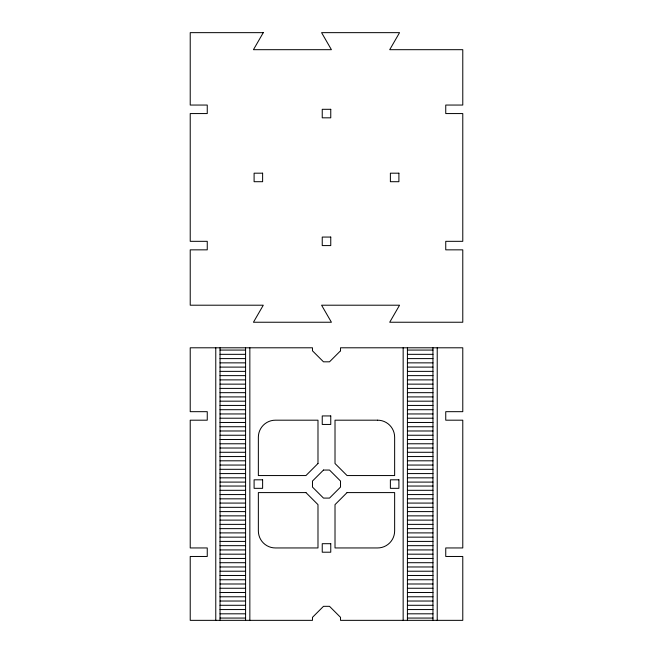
<?xml version="1.0" encoding="UTF-8"?>
<svg xmlns="http://www.w3.org/2000/svg" width="653" height="653" viewBox="0 0 653 653"><rect width="100%" height="100%" fill="white"/><g stroke="black" fill="none" stroke-linecap="round" stroke-linejoin="round"><path stroke-width="0.98" d="M220.037 350.073L245.585 350.073M407.415 350.073L432.963 350.073M220.037 354.334L245.585 354.334M407.415 354.334L432.963 354.334M220.037 358.595L245.585 358.595M407.415 358.595L432.963 358.595M220.037 362.856L245.585 362.856M407.415 362.856L432.963 362.856M220.037 367.108L245.585 367.108M407.415 367.108L432.963 367.108M220.037 371.369L245.585 371.369M407.415 371.369L432.963 371.369M220.037 375.63L245.585 375.63M407.415 375.63L432.963 375.63M220.037 379.883L245.585 379.883M407.415 379.883L432.963 379.883M220.037 384.144L245.585 384.144M407.415 384.144L432.963 384.144M220.037 388.404L245.585 388.404M407.415 388.404L432.963 388.404M220.037 392.665L245.585 392.665M407.415 392.665L432.963 392.665M220.037 396.918L245.585 396.918M407.415 396.918L432.963 396.918M220.037 401.179L245.585 401.179M407.415 401.179L432.963 401.179M220.037 405.44L245.585 405.44M407.415 405.44L432.963 405.44M220.037 409.7L245.585 409.7M407.415 409.7L432.963 409.7M220.037 413.953L245.585 413.953M407.415 413.953L432.963 413.953M220.037 418.214L245.585 418.214M407.415 418.214L432.963 418.214M220.037 422.475L245.585 422.475M407.415 422.475L432.963 422.475M220.037 426.736L245.585 426.736M407.415 426.736L432.963 426.736M220.037 430.988L245.585 430.988M407.415 430.988L432.963 430.988M220.037 435.249L245.585 435.249M407.415 435.249L432.963 435.249M220.037 439.51L245.585 439.51M407.415 439.51L432.963 439.51M220.037 443.771L245.585 443.771M407.415 443.771L432.963 443.771M220.037 448.023L245.585 448.023M407.415 448.023L432.963 448.023M220.037 452.284L245.585 452.284M407.415 452.284L432.963 452.284M220.037 456.545L245.585 456.545M407.415 456.545L432.963 456.545M220.037 460.806L245.585 460.806M407.415 460.806L432.963 460.806M220.037 465.058L245.585 465.058M407.415 465.058L432.963 465.058M220.037 469.319L245.585 469.319M407.415 469.319L432.963 469.319M220.037 473.58L245.585 473.58M407.415 473.58L432.963 473.58M220.037 477.833L245.585 477.833M407.415 477.833L432.963 477.833M220.037 482.094L245.585 482.094M407.415 482.094L432.963 482.094M220.037 486.044L245.585 486.044M407.415 486.044L432.963 486.044M220.037 490.305L245.585 490.305M407.415 490.305L432.963 490.305M220.037 494.566L245.585 494.566M407.415 494.566L432.963 494.566M220.037 498.827L245.585 498.827M407.415 498.827L432.963 498.827M220.037 503.079L245.585 503.079M407.415 503.079L432.963 503.079M220.037 507.34L245.585 507.34M407.415 507.34L432.963 507.34M220.037 511.601L245.585 511.601M407.415 511.601L432.963 511.601M220.037 515.862L245.585 515.862M407.415 515.862L432.963 515.862M220.037 520.115L245.585 520.115M407.415 520.115L432.963 520.115M220.037 524.375L245.585 524.375M407.415 524.375L432.963 524.375M220.037 528.636L245.585 528.636M407.415 528.636L432.963 528.636M220.037 532.897L245.585 532.897M407.415 532.897L432.963 532.897M220.037 537.15L245.585 537.15M407.415 537.15L432.963 537.15M220.037 541.41L245.585 541.41M407.415 541.41L432.963 541.41M220.037 545.671L245.585 545.671M407.415 545.671L432.963 545.671M220.037 549.932L245.585 549.932M407.415 549.932L432.963 549.932M220.037 554.185L245.585 554.185M407.415 554.185L432.963 554.185M220.037 558.446L245.585 558.446M407.415 558.446L432.963 558.446M220.037 562.706L245.585 562.706M407.415 562.706L432.963 562.706M220.037 566.967L245.585 566.967M407.415 566.967L432.963 566.967M220.037 571.22L245.585 571.22M407.415 571.22L432.963 571.22M220.037 575.481L245.585 575.481M407.415 575.481L432.963 575.481M220.037 579.742L245.585 579.742M407.415 579.742L432.963 579.742M220.037 583.994L245.585 583.994M407.415 583.994L432.963 583.994M220.037 588.255L245.585 588.255M407.415 588.255L432.963 588.255M220.037 592.516L245.585 592.516M407.415 592.516L432.963 592.516M220.037 596.777L245.585 596.777M407.415 596.777L432.963 596.777M220.037 601.029L245.585 601.029M407.415 601.029L432.963 601.029M220.037 605.29L245.585 605.29M407.415 605.29L432.963 605.29M220.037 609.551L245.585 609.551M407.415 609.551L432.963 609.551M220.037 613.812L245.585 613.812M407.415 613.812L432.963 613.812M220.037 618.065L245.585 618.065M407.415 618.065L432.963 618.065M437.224 347.796L437.224 620.35M432.963 347.796L432.963 620.35M407.415 347.796L407.415 620.35M403.154 347.796L403.154 620.35M249.846 347.796L249.846 620.35M245.585 347.796L245.585 620.35M220.037 347.796L220.037 620.35M215.776 347.796L215.776 620.35M263.281 32.65L253.446 49.685L331.414 49.685L321.586 32.65L399.554 32.65L389.719 49.685L462.781 49.685L462.781 105.051L445.746 105.051L445.746 113.565L462.781 113.565L462.781 241.324L445.746 241.324L445.746 249.846L462.781 249.846L462.781 322.239L389.719 322.239L399.554 305.204L321.586 305.204L331.414 322.239L253.446 322.239L263.281 305.204L190.219 305.204L190.219 249.846L207.254 249.846L207.254 241.324L190.219 241.324L190.219 113.565L207.254 113.565L207.254 105.051L190.219 105.051L190.219 32.65L263.281 32.65M340.523 350.808L329.512 361.819L323.488 361.819L312.477 350.808L312.477 347.796L190.219 347.796L190.219 411.676L207.254 411.676L207.254 420.189L190.219 420.189L190.219 547.949L207.254 547.949L207.254 556.47L190.219 556.47L190.219 620.35L312.477 620.35L312.477 617.338L323.488 606.327L329.512 606.327L340.523 617.338L340.523 620.35L462.781 620.35L462.781 556.47L445.746 556.47L445.746 547.949L462.781 547.949L462.781 420.189L445.746 420.189L445.746 411.676L462.781 411.676L462.781 347.796L340.523 347.796L340.523 350.808M317.987 463.508L305.939 475.555L258.359 475.555L258.359 437.224A17.035 17.035 0 0 1 275.395 420.189L317.987 420.189L317.987 463.508M323.488 470.046L312.477 481.057L312.477 487.081L323.488 498.092L329.512 498.092L340.523 487.081L340.523 481.057L329.512 470.046L323.488 470.046M347.061 492.591L335.013 504.638L335.013 547.949L377.605 547.949A17.035 17.035 0 0 0 394.641 530.913L394.641 492.591L347.061 492.591M330.761 109.304L322.239 109.304L322.239 117.826L330.761 117.826L330.761 109.304M262.62 173.184L254.099 173.184L254.099 181.705L262.62 181.705L262.62 173.184M398.901 173.184L390.38 173.184L390.38 181.705L398.901 181.705L398.901 173.184M330.761 237.063L322.239 237.063L322.239 245.585L330.761 245.585L330.761 237.063M330.761 415.937L322.239 415.937L322.239 424.45L330.761 424.45L330.761 415.937M377.605 420.189L335.013 420.189L335.013 463.508L347.061 475.555L394.641 475.555L394.641 437.224A17.035 17.035 0 0 0 377.605 420.189M262.62 479.816L254.099 479.816L254.099 488.33L262.62 488.33L262.62 479.816M398.901 479.816L390.38 479.816L390.38 488.33L398.901 488.33L398.901 479.816M305.939 492.591L258.359 492.591L258.359 530.913A17.035 17.035 0 0 0 275.395 547.949L317.987 547.949L317.987 504.638L305.939 492.591M330.761 543.696L322.239 543.696L322.239 552.209L330.761 552.209L330.761 543.696"/></g></svg>
